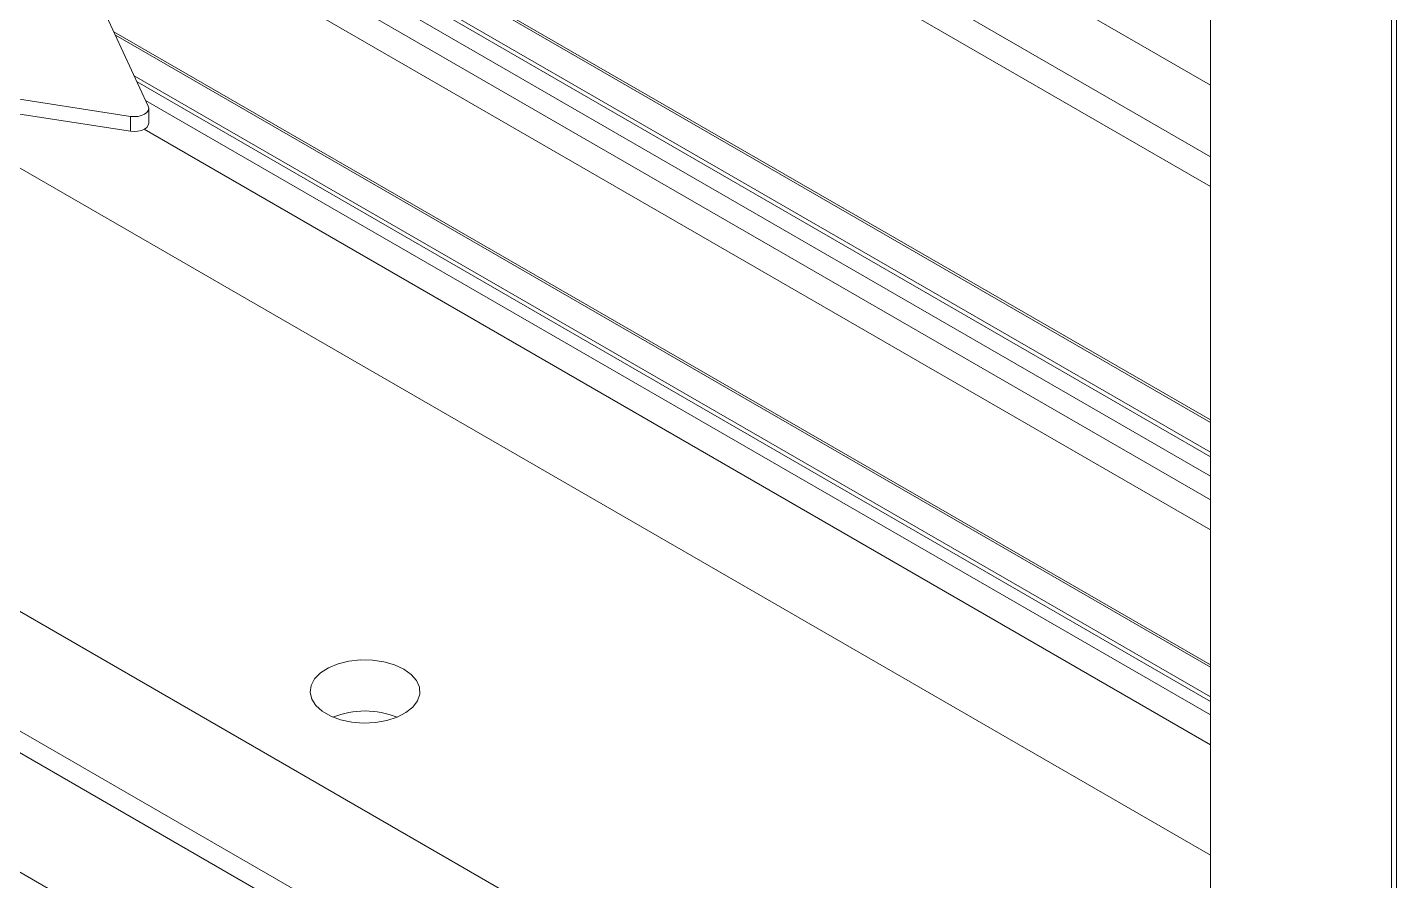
# Model space of a CAD drawing. Header units: millimetres. Extents: x 169 to 14583, y -399 to 10804.
# Drawn here: x 11556.5 to 11743.8, y 6963 to 7079.7 of the extents above; entities that cross this region are included whole.
import ezdxf

# ---------------------------------------------------------------- set-up
doc = ezdxf.new("R2010")
doc.units = ezdxf.units.MM
doc.header["$LTSCALE"] = 35

msp = doc.modelspace()

# ---------------------------------------------------------------- linework, layer by layer
at = {"color": 7, "linetype": 'Continuous', "lineweight": 18}
for p, q in [((11718.308, 6870.193), (11718.308, 7363.13)), ((11743.057, 6941.642), (11743.057, 7333.33)), ((11743.764, 6941.234), (11743.764, 7333.813)), ((11538.259, 7175.791), (11718.308, 7071.851)), ((11538.259, 7165.994), (11718.308, 7062.054)), ((11538.259, 7161.911), (11718.308, 7057.971)), ((11563.452, 7115.441), (11718.308, 7026.044)), ((11552.436, 7113.419), (11573.057, 7068.991)), ((11563.452, 7115.114), (11718.308, 7025.718)), ((11563.452, 7111.032), (11718.308, 7021.635)), ((11563.452, 7110.418), (11718.308, 7021.021)), ((11563.452, 7107.765), (11718.308, 7018.368)), ((11563.452, 7104.499), (11718.308, 7015.103)), ((11563.452, 7100.417), (11718.308, 7011.02)), ((11570.607, 7067.577), (11493.648, 7079.481)), ((11568.348, 7079.137), (11718.308, 6992.566)), ((11568.555, 7078.691), (11718.308, 6992.24)), ((11570.607, 7065.535), (11493.648, 7077.44)), ((11426.273, 7074.427), (11700.277, 6916.248)), ((11571.143, 7073.114), (11718.308, 6988.157)), ((11571.532, 7072.275), (11718.308, 6987.543)), ((11538.069, 7070.568), (11718.308, 6966.519)), ((11572.697, 7069.766), (11718.308, 6985.707)), ((11573.125, 7066.651), (11573.125, 7068.692)), ((11570.607, 7065.535), (11570.607, 7067.577)), ((11572.487, 7065.805), (11718.308, 6981.625)), ((11656.33, 6925.287), (11426.273, 7058.097)), ((11426.273, 7058.097), (11700.277, 6899.918)), ((11426.273, 7055.109), (11718.308, 6886.521)), ((11412.131, 7046.945), (11718.308, 6870.193))]:
    msp.add_line(p, q, dxfattribs=at)
at = {"color": 7, "linetype": 'Continuous', "lineweight": 18, "flags": 128}
for points in [[(11570.607, 7067.577), (11571.125, 7067.537), (11571.643, 7067.577), (11572.125, 7067.692), (11572.539, 7067.876), (11572.857, 7068.115), (11573.057, 7068.393), (11573.125, 7068.692), (11573.057, 7068.991)], [(11573.125, 7066.651), (11573.057, 7066.352), (11572.857, 7066.073), (11572.539, 7065.834), (11572.125, 7065.651), (11571.643, 7065.535), (11571.125, 7065.496), (11570.607, 7065.535)], [(11608, 6991.97), (11606.736, 6992.557), (11605.283, 6992.973), (11603.709, 6993.199), (11602.088, 6993.224), (11600.495, 6993.048), (11599.005, 6992.678), (11597.688, 6992.132), (11596.605, 6991.435), (11595.807, 6990.62), (11595.331, 6989.725), (11595.199, 6988.791), (11595.418, 6987.864), (11595.977, 6986.985), (11596.851, 6986.196), (11597.998, 6985.534), (11599.364, 6985.03), (11600.886, 6984.707), (11602.493, 6984.581), (11604.11, 6984.657), (11605.66, 6984.931), (11607.072, 6985.392), (11608.279, 6986.017), (11609.225, 6986.778), (11609.866, 6987.638), (11610.172, 6988.557), (11610.128, 6989.493), (11609.736, 6990.402), (11609.016, 6991.241), (11608, 6991.97)]]:
    msp.add_lwpolyline(points, dxfattribs=at)
at = {"color": 7, "linetype": 'Continuous', "lineweight": 18}
msp.add_arc((11602.696, 6974.323), 11.912, 68.38296, 111.61704, dxfattribs=at)

doc.saveas('drawing.dxf')
